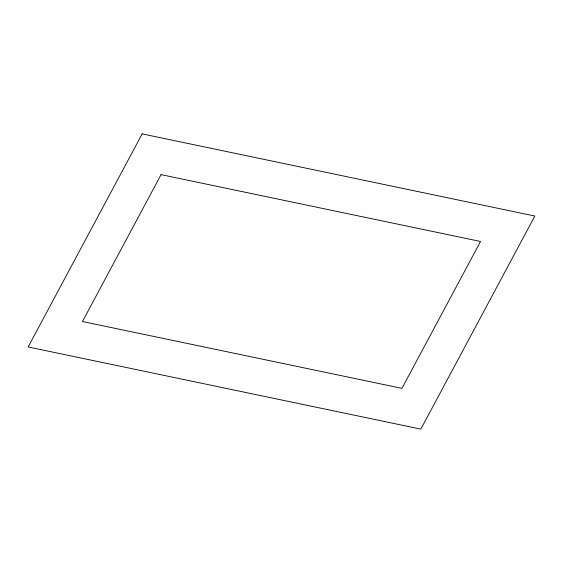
<?xml version="1.0" encoding="UTF-8"?>
<svg xmlns="http://www.w3.org/2000/svg" width="563" height="563" viewBox="0 0 563 563"><rect width="100%" height="100%" fill="white"/><g stroke="black" fill="none" stroke-linecap="round" stroke-linejoin="round"><path stroke-width="0.84" d="M142.165 133.888L28.15 346.963L420.835 429.112L534.85 216.037L142.165 133.888M161.053 174.643L82.458 321.522L401.947 388.357L480.542 241.478L161.053 174.643"/></g></svg>
